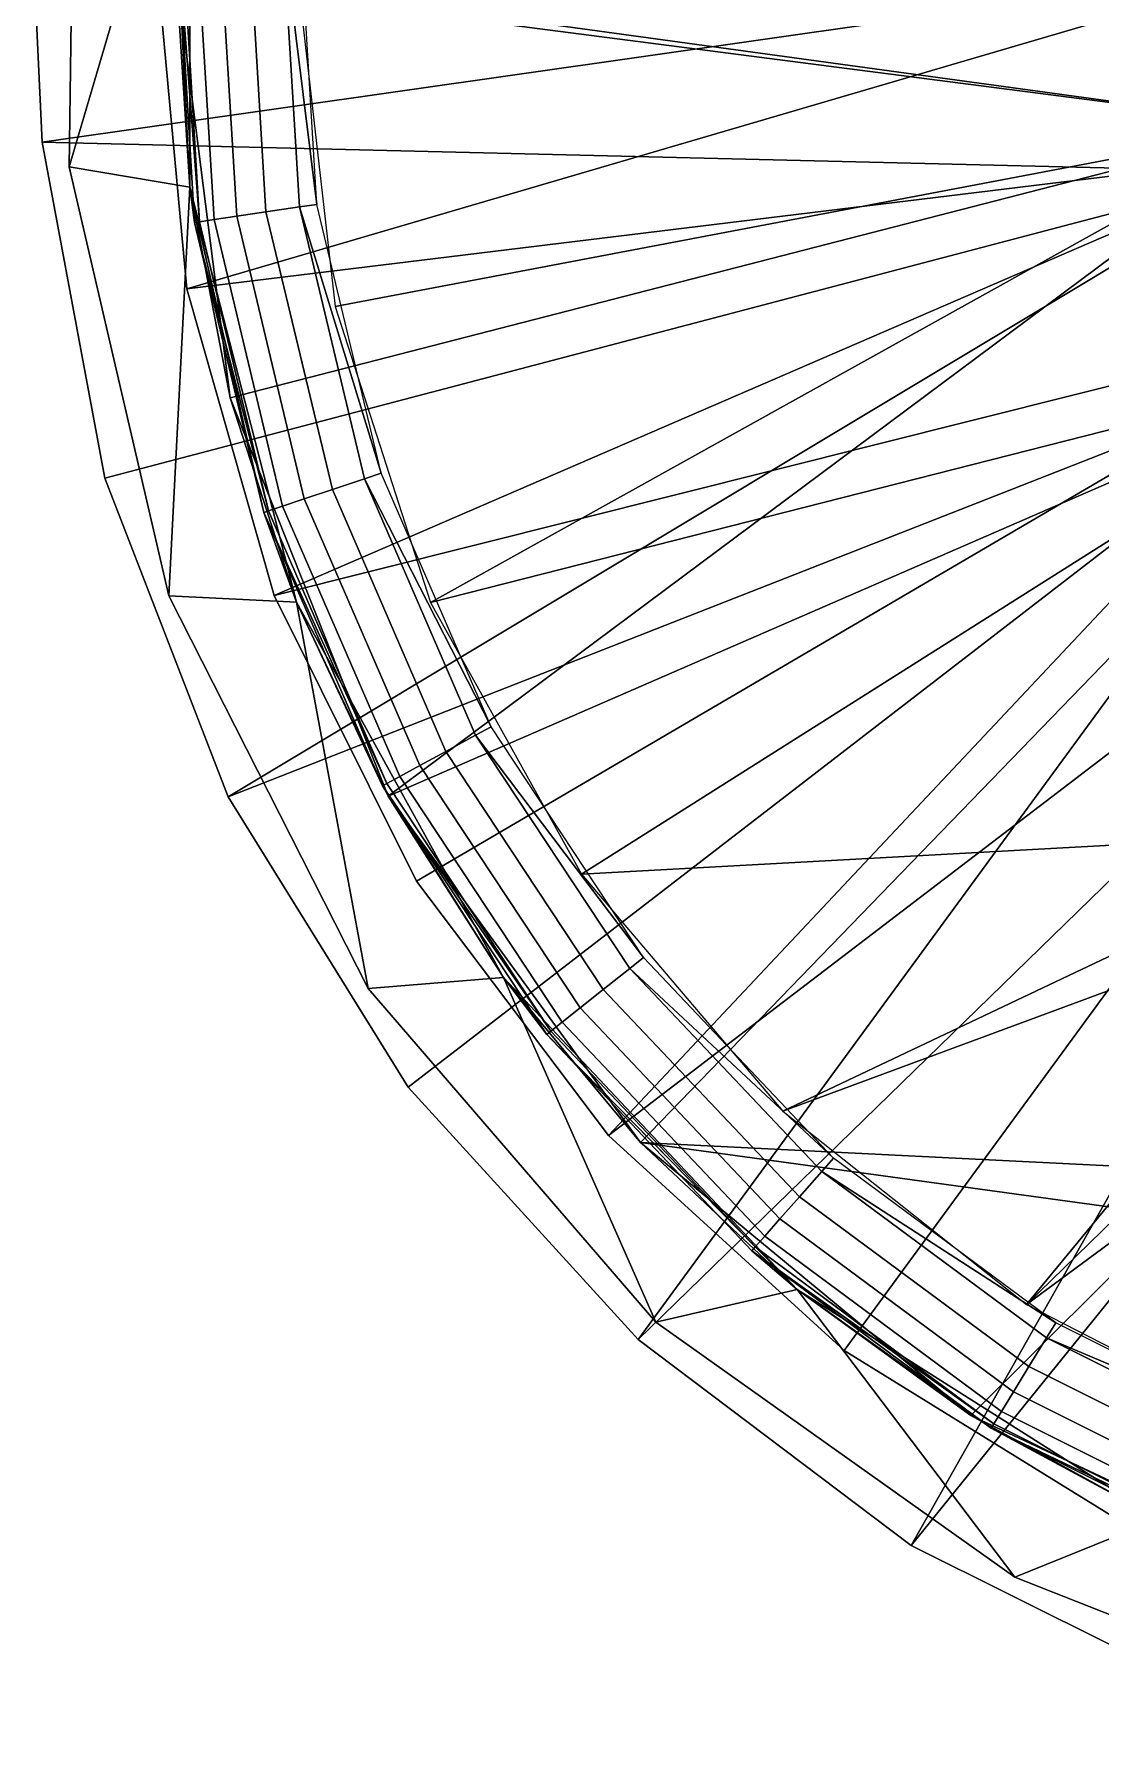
# Model space of a CAD drawing. Header units: metres. Extents: x -15 to 23.6, y -15 to 18.9.
# Drawn here: x -15 to -6.36, y -14.32 to -0.51 of the extents above; entities that cross this region are included whole.
import ezdxf

# ---------------------------------------------------------------- set-up
doc = ezdxf.new("R2010")
doc.units = ezdxf.units.M

msp = doc.modelspace()

# ---------------------------------------------------------------- linework, layer by layer
at = {"layer": 'MABUCHIRS_385withencoder', "color": 251}
for points in [[(-13.7422, 1.72469, 12.9), (-14.7151, -1.58271, 12.9), (-14.6663, 1.98485, 12.9)], [(-14.6663, 1.98485, 32.9), (-14.7151, -1.58271, 32.9), (-13.7422, 1.72469, 32.9)], [(-14.6663, 1.98485, 32.9), (-14.6663, 1.98485, 12.9), (-14.7151, -1.58271, 12.9)], [(-14.7151, -1.58271, 32.9), (-14.6663, 1.98485, 32.9), (-14.7151, -1.58271, 12.9)], [(-13.7422, 1.72469, 12.9), (-13.7394, -1.74704, 12.9), (-14.7151, -1.58271, 12.9)], [(-14.7151, -1.58271, 32.9), (-13.7394, -1.74704, 32.9), (-13.7422, 1.72469, 32.9)], [(-13.7394, -1.74704, 12.9), (-13.7422, 1.72469, 12.9), (-13.85, -0.011268)], [(-13.7394, -1.74704, 32.9), (-13.8449, 0.375451, 36.8), (-13.7422, 1.72469, 32.9)], [(-13.85, -0.011268), (-4.93066, 0.829833), (-4.8419, -1.24739)], [(-4.8419, -1.24739, 37.8), (-4.93066, 0.829833, 37.8), (-12.8482, -0.212292, 37.8)], [(-13.7394, -1.74704, 32.9), (-13.6998, -2.0344, 36.8), (-13.8449, 0.375451, 36.8)], [(-13.6998, -2.0344, 36.8), (-13.6597, -2.02845, 37.0817), (-13.8449, 0.375451, 36.8)], [(-13.6597, -2.02845, 37.0817), (-13.8044, 0.374353, 37.0817), (-13.8449, 0.375451, 36.8)], [(-13.5427, -2.01108, 37.3406), (-13.6862, 0.371148, 37.3406), (-13.8044, 0.374353, 37.0817), (-13.6597, -2.02845, 37.0817)], [(-13.5427, -2.01108, 37.3406), (-13.3584, -1.9837, 37.5558), (-13.4999, 0.366095, 37.5558), (-13.6862, 0.371148, 37.3406)], [(-13.2605, 0.359604, 37.7096), (-13.4999, 0.366095, 37.5558), (-13.3584, -1.9837, 37.5558), (-13.1215, -1.94853, 37.7096)], [(-13.1215, -1.94853, 37.7096), (-12.8514, -1.90841, 37.7898), (-12.9875, 0.3522, 37.7898), (-13.2605, 0.359604, 37.7096)], [(-12.8514, -1.90841, 37.7898), (-12.7106, -1.88751, 37.8), (-12.9875, 0.3522, 37.7898)], [(-12.9875, 0.3522, 37.7898), (-12.7106, -1.88751, 37.8), (-12.8453, 0.348342, 37.8)], [(-13.4121, -3.45527), (-13.85, -0.011268), (-4.8419, -1.24739)], [(-13.7394, -1.74704, 12.9), (-13.85, -0.011268), (-13.4121, -3.45527)], [(-12.56, -2.71478, 37.8), (-4.8419, -1.24739, 37.8), (-12.8482, -0.212292, 37.8)], [(-13.4121, -3.45527), (-4.8419, -1.24739), (-12.1314, -6.68216)], [(-12.56, -2.71478, 37.8), (-11.789, -5.11294, 37.8), (-4.8419, -1.24739, 37.8)], [(-4.8419, -1.24739), (-3.91594, -3.10893), (-12.1314, -6.68216)], [(-11.789, -5.11294, 37.8), (-3.91594, -3.10893, 37.8), (-4.8419, -1.24739, 37.8)], [(-14.7151, -1.58271, 12.9), (-13.7394, -1.74704, 12.9), (-13.9088, -5.05828, 12.9)], [(-14.7151, -1.58271, 32.9), (-13.9088, -5.05828, 32.9), (-13.7394, -1.74704, 32.9)], [(-14.7151, -1.58271, 32.9), (-14.7151, -1.58271, 12.9), (-13.9088, -5.05828, 12.9)], [(-13.9088, -5.05828, 32.9), (-14.7151, -1.58271, 32.9), (-13.9088, -5.05828, 12.9)], [(-13.9088, -5.05828, 12.9), (-13.7394, -1.74704, 12.9), (-12.8733, -5.109, 12.9)], [(-13.9088, -5.05828, 32.9), (-12.8733, -5.109, 32.9), (-13.7394, -1.74704, 32.9)], [(-13.1384, -4.38243, 36.8), (-13.6998, -2.0344, 36.8), (-13.7394, -1.74704, 32.9)], [(-12.8733, -5.109, 32.9), (-13.1384, -4.38243, 36.8), (-13.7394, -1.74704, 32.9)], [(-12.8733, -5.109, 12.9), (-13.7394, -1.74704, 12.9), (-13.4121, -3.45527)], [(-12.5838, -4.19745, 37.7096), (-12.3248, -4.11104, 37.7898), (-12.8514, -1.90841, 37.7898), (-13.1215, -1.94853, 37.7096)], [(-12.1898, -4.06601, 37.8), (-12.7106, -1.88751, 37.8), (-12.8514, -1.90841, 37.7898)], [(-12.3248, -4.11104, 37.7898), (-12.1898, -4.06601, 37.8), (-12.8514, -1.90841, 37.7898)], [(-13.6998, -2.0344, 36.8), (-13.0999, -4.36961, 37.0817), (-13.6597, -2.02845, 37.0817)], [(-13.6998, -2.0344, 36.8), (-13.1384, -4.38243, 36.8), (-13.0999, -4.36961, 37.0817)], [(-13.6597, -2.02845, 37.0817), (-13.0999, -4.36961, 37.0817), (-12.9878, -4.3322, 37.3406), (-13.5427, -2.01108, 37.3406)], [(-12.9878, -4.3322, 37.3406), (-12.811, -4.27322, 37.5558), (-13.3584, -1.9837, 37.5558), (-13.5427, -2.01108, 37.3406)], [(-13.3584, -1.9837, 37.5558), (-12.811, -4.27322, 37.5558), (-12.5838, -4.19745, 37.7096), (-13.1215, -1.94853, 37.7096)], [(-12.1314, -6.68216), (-3.91594, -3.10893), (-10.0885, -9.48919)], [(-11.789, -5.11294, 37.8), (-10.565, -7.31462, 37.8), (-3.91594, -3.10893, 37.8)], [(-10.565, -7.31462, 37.8), (-4.14804, -6.96303, 37.8), (-3.91594, -3.10893, 37.8)], [(-10.0885, -9.48919), (-3.91594, -3.10893), (-5.63566, -9.7085)], [(-12.8733, -5.109, 12.9), (-13.4121, -3.45527), (-12.1314, -6.68216)], [(-11.4236, -6.18876, 37.7898), (-12.3248, -4.11104, 37.7898), (-12.5838, -4.19745, 37.7096), (-11.6638, -6.31884, 37.7096)], [(-11.2985, -6.12097, 37.8), (-12.1898, -4.06601, 37.8), (-12.3248, -4.11104, 37.7898)], [(-11.2985, -6.12097, 37.8), (-12.3248, -4.11104, 37.7898), (-11.4236, -6.18876, 37.7898)], [(-12.811, -4.27322, 37.5558), (-12.9878, -4.3322, 37.3406), (-12.0382, -6.52169, 37.3406), (-11.8743, -6.4329, 37.5558)], [(-11.8743, -6.4329, 37.5558), (-11.6638, -6.31884, 37.7096), (-12.5838, -4.19745, 37.7096), (-12.811, -4.27322, 37.5558)], [(-13.0999, -4.36961, 37.0817), (-13.1384, -4.38243, 36.8), (-12.1422, -6.57801, 37.0817)], [(-12.8733, -5.109, 32.9), (-12.1778, -6.5973, 36.8), (-13.1384, -4.38243, 36.8)], [(-13.1384, -4.38243, 36.8), (-12.1778, -6.5973, 36.8), (-12.1422, -6.57801, 37.0817)], [(-12.1422, -6.57801, 37.0817), (-12.0382, -6.52169, 37.3406), (-12.9878, -4.3322, 37.3406), (-13.0999, -4.36961, 37.0817)], [(-12.2941, -8.23988, 12.9), (-13.9088, -5.05828, 12.9), (-12.8733, -5.109, 12.9)], [(-13.9088, -5.05828, 32.9), (-12.2941, -8.23988, 32.9), (-12.8733, -5.109, 32.9)], [(-13.9088, -5.05828, 32.9), (-13.9088, -5.05828, 12.9), (-12.2941, -8.23988, 12.9)], [(-12.2941, -8.23988, 32.9), (-13.9088, -5.05828, 32.9), (-12.2941, -8.23988, 12.9)], [(-12.8733, -5.109, 32.9), (-11.1983, -8.14994, 32.9), (-12.1778, -6.5973, 36.8)], [(-12.2941, -8.23988, 12.9), (-12.8733, -5.109, 12.9), (-11.1983, -8.14994, 12.9)], [(-12.2941, -8.23988, 32.9), (-11.1983, -8.14994, 32.9), (-12.8733, -5.109, 32.9)], [(-11.1983, -8.14994, 12.9), (-12.8733, -5.109, 12.9), (-12.1314, -6.68216)], [(-11.6638, -6.31884, 37.7096), (-10.3893, -8.24824, 37.7096), (-10.1754, -8.07843, 37.7898), (-11.4236, -6.18876, 37.7898)], [(-11.2985, -6.12097, 37.8), (-11.4236, -6.18876, 37.7898), (-10.064, -7.98994, 37.8)], [(-11.4236, -6.18876, 37.7898), (-10.1754, -8.07843, 37.7898), (-10.064, -7.98994, 37.8)], [(-10.5768, -8.39712, 37.5558), (-10.3893, -8.24824, 37.7096), (-11.6638, -6.31884, 37.7096), (-11.8743, -6.4329, 37.5558)], [(-10.7228, -8.51302, 37.3406), (-10.5768, -8.39712, 37.5558), (-11.8743, -6.4329, 37.5558), (-12.0382, -6.52169, 37.3406)], [(-12.1422, -6.57801, 37.0817), (-12.1778, -6.5973, 36.8), (-10.8154, -8.58654, 37.0817)], [(-12.1778, -6.5973, 36.8), (-11.1983, -8.14994, 32.9), (-10.8472, -8.61172, 36.8)], [(-10.8154, -8.58654, 37.0817), (-12.1778, -6.5973, 36.8), (-10.8472, -8.61172, 36.8)], [(-12.0382, -6.52169, 37.3406), (-12.1422, -6.57801, 37.0817), (-10.8154, -8.58654, 37.0817), (-10.7228, -8.51302, 37.3406)], [(-11.1983, -8.14994, 12.9), (-12.1314, -6.68216), (-10.0885, -9.48919)], [(-10.565, -7.31462, 37.8), (-8.93497, -9.2352, 37.8), (-4.14804, -6.96303, 37.8)], [(-8.93497, -9.2352, 37.8), (-4.23776, -7.4961, 37.8), (-4.14804, -6.96303, 37.8)], [(-8.93497, -9.2352, 37.8), (-6.96159, -10.8009, 37.8), (-4.23776, -7.4961, 37.8)], [(-6.96159, -10.8009, 37.8), (-4.1029, -8.01958, 37.8), (-4.23776, -7.4961, 37.8)], [(-10.1754, -8.07843, 37.7898), (-8.52363, -9.61614, 37.8), (-10.064, -7.98994, 37.8)], [(-8.79918, -9.92702, 37.7096), (-8.61803, -9.72264, 37.7898), (-10.1754, -8.07843, 37.7898), (-10.3893, -8.24824, 37.7096)], [(-8.61803, -9.72264, 37.7898), (-8.52363, -9.61614, 37.8), (-10.1754, -8.07843, 37.7898)], [(-3.76678, -8.44295, 37.8), (-4.1029, -8.01958, 37.8), (-6.96159, -10.8009, 37.8)], [(-9.96491, -10.9426, 12.9), (-12.2941, -8.23988, 12.9), (-11.1983, -8.14994, 12.9)], [(-12.2941, -8.23988, 32.9), (-9.96491, -10.9426, 32.9), (-11.1983, -8.14994, 32.9)], [(-12.2941, -8.23988, 32.9), (-12.2941, -8.23988, 12.9), (-9.96491, -10.9426, 12.9)], [(-9.96491, -10.9426, 32.9), (-12.2941, -8.23988, 32.9), (-9.96491, -10.9426, 12.9)], [(-10.8472, -8.61172, 36.8), (-11.1983, -8.14994, 32.9), (-8.81964, -10.6788, 32.9)], [(-9.96491, -10.9426, 12.9), (-11.1983, -8.14994, 12.9), (-8.81964, -10.6788, 12.9)], [(-9.96491, -10.9426, 32.9), (-8.81964, -10.6788, 32.9), (-11.1983, -8.14994, 32.9)], [(-8.81964, -10.6788, 12.9), (-11.1983, -8.14994, 12.9), (-10.0885, -9.48919)], [(-10.3893, -8.24824, 37.7096), (-10.5768, -8.39712, 37.5558), (-8.95801, -10.1062, 37.5558), (-8.79918, -9.92702, 37.7096)], [(-9.08165, -10.2457, 37.3406), (-8.95801, -10.1062, 37.5558), (-10.5768, -8.39712, 37.5558), (-10.7228, -8.51302, 37.3406)], [(-9.08165, -10.2457, 37.3406), (-10.7228, -8.51302, 37.3406), (-10.8154, -8.58654, 37.0817), (-9.16008, -10.3342, 37.0817)], [(-3.76678, -8.44295, 37.8), (-6.96159, -10.8009, 37.8), (-4.72068, -11.9515, 37.8)], [(-9.16008, -10.3342, 37.0817), (-10.8154, -8.58654, 37.0817), (-10.8472, -8.61172, 36.8)], [(-9.18695, -10.3645, 36.8), (-10.8472, -8.61172, 36.8), (-8.81964, -10.6788, 32.9)], [(-9.18695, -10.3645, 36.8), (-9.16008, -10.3342, 37.0817), (-10.8472, -8.61172, 36.8)], [(-5.78261, -10.0805), (-10.0885, -9.48919), (-5.63566, -9.7085)], [(-5.78261, -10.0805), (-7.41168, -11.7), (-10.0885, -9.48919)], [(-8.81964, -10.6788, 12.9), (-10.0885, -9.48919), (-7.41168, -11.7)], [(-6.72431, -10.9502, 37.8), (-8.52363, -9.61614, 37.8), (-8.61803, -9.72264, 37.7898)], [(-6.9417, -11.3042, 37.7096), (-6.79878, -11.0714, 37.7898), (-8.61803, -9.72264, 37.7898), (-8.79918, -9.92702, 37.7096)], [(-6.79878, -11.0714, 37.7898), (-6.72431, -10.9502, 37.8), (-8.61803, -9.72264, 37.7898)], [(-8.95801, -10.1062, 37.5558), (-7.067, -11.5082, 37.5558), (-6.9417, -11.3042, 37.7096), (-8.79918, -9.92702, 37.7096)], [(-5.78261, -10.0805), (-4.26917, -13.1756), (-7.41168, -11.7)], [(-7.16453, -11.667, 37.3406), (-7.067, -11.5082, 37.5558), (-8.95801, -10.1062, 37.5558), (-9.08165, -10.2457, 37.3406)], [(-9.18695, -10.3645, 36.8), (-7.22641, -11.7678, 37.0817), (-9.16008, -10.3342, 37.0817)], [(-9.16008, -10.3342, 37.0817), (-7.22641, -11.7678, 37.0817), (-7.16453, -11.667, 37.3406), (-9.08165, -10.2457, 37.3406)], [(-9.18695, -10.3645, 36.8), (-8.81964, -10.6788, 32.9), (-7.2476, -11.8023, 36.8)], [(-9.18695, -10.3645, 36.8), (-7.2476, -11.8023, 36.8), (-7.22641, -11.7678, 37.0817)], [(-7.05661, -13.0094, 12.9), (-9.96491, -10.9426, 12.9), (-8.81964, -10.6788, 12.9)], [(-9.96491, -10.9426, 32.9), (-7.05661, -13.0094, 32.9), (-8.81964, -10.6788, 32.9)], [(-8.81964, -10.6788, 32.9), (-5.88685, -12.5366, 32.9), (-7.2476, -11.8023, 36.8)], [(-7.05661, -13.0094, 12.9), (-8.81964, -10.6788, 12.9), (-5.88685, -12.5366, 12.9)], [(-7.05661, -13.0094, 32.9), (-5.88685, -12.5366, 32.9), (-8.81964, -10.6788, 32.9)], [(-5.88685, -12.5366, 12.9), (-8.81964, -10.6788, 12.9), (-7.41168, -11.7)], [(-9.96491, -10.9426, 32.9), (-9.96491, -10.9426, 12.9), (-7.05661, -13.0094, 12.9)], [(-7.05661, -13.0094, 32.9), (-9.96491, -10.9426, 32.9), (-7.05661, -13.0094, 12.9)], [(-4.72068, -11.9515, 37.8), (-6.72431, -10.9502, 37.8), (-6.79878, -11.0714, 37.7898)], [(-4.77296, -12.0838, 37.7898), (-6.79878, -11.0714, 37.7898), (-6.9417, -11.3042, 37.7096), (-4.87329, -12.3378, 37.7096)], [(-4.72068, -11.9515, 37.8), (-6.79878, -11.0714, 37.7898), (-4.77296, -12.0838, 37.7898)], [(-4.96125, -12.5605, 37.5558), (-4.87329, -12.3378, 37.7096), (-6.9417, -11.3042, 37.7096), (-7.067, -11.5082, 37.5558)], [(-7.067, -11.5082, 37.5558), (-7.16453, -11.667, 37.3406), (-5.02973, -12.7339, 37.3406), (-4.96125, -12.5605, 37.5558)], [(-5.88685, -12.5366, 12.9), (-7.41168, -11.7), (-4.26917, -13.1756)], [(-5.07317, -12.8439, 37.0817), (-5.02973, -12.7339, 37.3406), (-7.16453, -11.667, 37.3406), (-7.22641, -11.7678, 37.0817)], [(-7.22641, -11.7678, 37.0817), (-7.2476, -11.8023, 36.8), (-5.07317, -12.8439, 37.0817)], [(-7.2476, -11.8023, 36.8), (-5.88685, -12.5366, 32.9), (-5.08805, -12.8815, 36.8)], [(-7.2476, -11.8023, 36.8), (-5.08805, -12.8815, 36.8), (-5.07317, -12.8439, 37.0817)], [(-3.7382, -14.3201, 12.9), (-7.05661, -13.0094, 12.9), (-5.88685, -12.5366, 12.9)], [(-7.05661, -13.0094, 32.9), (-3.7382, -14.3201, 32.9), (-5.88685, -12.5366, 32.9)], [(-7.05661, -13.0094, 32.9), (-7.05661, -13.0094, 12.9), (-3.7382, -14.3201, 12.9)], [(-3.7382, -14.3201, 32.9), (-7.05661, -13.0094, 32.9), (-3.7382, -14.3201, 12.9)]]:
    msp.add_3dface(points, dxfattribs=at)
at = {"layer": 'MABUCHIRS_385withencoder', "color": 74}
for points in [[(-14.936, -1.38403, -3.64), (-14.936, -1.38403, -2.14), (-15, 0, -3.64)], [(-14.936, -1.38403, -2.14), (-15, 0, -2.14), (-15, 0, -3.64)], [(-15, 0, -3.64), (-5.25, 0, -3.64), (-14.936, -1.38403, -3.64)], [(-15, 0, -2.14), (-14.936, -1.38403, -2.14), (-5.25, 0, -2.14)], [(-4.99305, -1.62234, -3.64), (-14.936, -1.38403, -3.64), (-5.25, 0, -3.64)], [(-14.936, -1.38403, -2.14), (-4.99305, -1.62234, -2.14), (-5.25, 0, -2.14)], [(-14.4274, -4.10494, -3.64), (-14.4274, -4.10494, -2.14), (-14.936, -1.38403, -2.14)], [(-14.936, -1.38403, -3.64), (-14.4274, -4.10494, -3.64), (-14.936, -1.38403, -2.14)], [(-14.4274, -4.10494, -3.64), (-14.936, -1.38403, -3.64), (-4.99305, -1.62234, -3.64)], [(-14.4274, -4.10494, -2.14), (-4.99305, -1.62234, -2.14), (-14.936, -1.38403, -2.14)], [(-13.4274, -6.68608, -3.64), (-14.4274, -4.10494, -3.64), (-4.99305, -1.62234, -3.64)], [(-13.4274, -6.68608, -2.14), (-4.99305, -1.62234, -2.14), (-14.4274, -4.10494, -2.14)], [(-4.24734, -3.08587, -3.64), (-13.4274, -6.68608, -3.64), (-4.99305, -1.62234, -3.64)], [(-4.24734, -3.08587, -2.14), (-4.99305, -1.62234, -2.14), (-13.4274, -6.68608, -2.14)], [(-4.24734, -3.08587, -3.64), (-11.9703, -9.03952, -3.64), (-13.4274, -6.68608, -3.64)], [(-11.9703, -9.03952, -2.14), (-4.24734, -3.08587, -2.14), (-13.4274, -6.68608, -2.14)], [(-4.24734, -3.08587, -3.64), (-10.1054, -11.0851, -3.64), (-11.9703, -9.03952, -3.64)], [(-11.9703, -9.03952, -2.14), (-10.1054, -11.0851, -2.14), (-4.24734, -3.08587, -2.14)], [(-4.24734, -3.08587, -3.64), (-3.08587, -4.24734, -3.64), (-10.1054, -11.0851, -3.64)], [(-10.1054, -11.0851, -2.14), (-3.08587, -4.24734, -2.14), (-4.24734, -3.08587, -2.14)], [(-13.4274, -6.68608, -3.64), (-13.4274, -6.68608, -2.14), (-14.4274, -4.10494, -2.14)], [(-14.4274, -4.10494, -3.64), (-13.4274, -6.68608, -3.64), (-14.4274, -4.10494, -2.14)], [(-10.1054, -11.0851, -3.64), (-3.08587, -4.24734, -3.64), (-7.89648, -12.7533, -3.64)], [(-7.89648, -12.7533, -2.14), (-3.08587, -4.24734, -2.14), (-10.1054, -11.0851, -2.14)], [(-7.89648, -12.7533, -3.64), (-3.08587, -4.24734, -3.64), (-1.62234, -4.99305, -3.64)], [(-1.62234, -4.99305, -2.14), (-3.08587, -4.24734, -2.14), (-7.89648, -12.7533, -2.14)], [(-5.41862, -13.9871, -3.64), (-7.89648, -12.7533, -3.64), (-1.62234, -4.99305, -3.64)], [(-5.41862, -13.9871, -2.14), (-1.62234, -4.99305, -2.14), (-7.89648, -12.7533, -2.14)], [(-11.9703, -9.03952, -3.64), (-11.9703, -9.03952, -2.14), (-13.4274, -6.68608, -2.14)], [(-13.4274, -6.68608, -3.64), (-11.9703, -9.03952, -3.64), (-13.4274, -6.68608, -2.14)], [(-10.1054, -11.0851, -3.64), (-10.1054, -11.0851, -2.14), (-11.9703, -9.03952, -2.14)], [(-11.9703, -9.03952, -3.64), (-10.1054, -11.0851, -3.64), (-11.9703, -9.03952, -2.14)], [(-7.89648, -12.7533, -3.64), (-7.89648, -12.7533, -2.14), (-10.1054, -11.0851, -2.14)], [(-10.1054, -11.0851, -3.64), (-7.89648, -12.7533, -3.64), (-10.1054, -11.0851, -2.14)], [(-5.41862, -13.9871, -3.64), (-5.41862, -13.9871, -2.14), (-7.89648, -12.7533, -2.14)], [(-7.89648, -12.7533, -3.64), (-5.41862, -13.9871, -3.64), (-7.89648, -12.7533, -2.14)]]:
    msp.add_3dface(points, dxfattribs=at)
at = {"layer": 'MABUCHIRS_385withencoder', "color": 250}
for points in [[(-14, 0, -8.5), (-14, 0, -8.7), (-13.7616, -2.57249, -8.7)], [(-13.7616, -2.57249, -8.5), (-14, 0, -8.5), (-13.7616, -2.57249, -8.7)], [(-5, 0, -8.7), (-13.7616, -2.57249, -8.7), (-14, 0, -8.7)], [(-13.7616, -2.57249, -8.5), (-5, 0, -8.5), (-14, 0, -8.5)], [(-5, 0, -8.7), (-4.77786, -1.47378, -8.7), (-13.7616, -2.57249, -8.7)], [(-13.7616, -2.57249, -8.5), (-4.77786, -1.47378, -8.5), (-5, 0, -8.5)], [(-4.77786, -1.47378, -8.7), (-13.0546, -5.05738, -8.7), (-13.7616, -2.57249, -8.7)], [(-13.7616, -2.57249, -8.5), (-13.0546, -5.05738, -8.5), (-4.77786, -1.47378, -8.5)], [(-4.77786, -1.47378, -8.7), (-4.13119, -2.8166, -8.7), (-13.0546, -5.05738, -8.7)], [(-4.77786, -1.47378, -8.5), (-13.0546, -5.05738, -8.5), (-4.13119, -2.8166, -8.5)], [(-13.7616, -2.57249, -8.5), (-13.7616, -2.57249, -8.7), (-13.0546, -5.05738, -8.7)], [(-13.0546, -5.05738, -8.5), (-13.7616, -2.57249, -8.5), (-13.0546, -5.05738, -8.7)], [(-4.13119, -2.8166, -8.7), (-11.903, -7.37005, -8.7), (-13.0546, -5.05738, -8.7)], [(-4.13119, -2.8166, -8.5), (-13.0546, -5.05738, -8.5), (-11.903, -7.37005, -8.5)], [(-10.3461, -9.43174, -8.7), (-11.903, -7.37005, -8.7), (-4.13119, -2.8166, -8.7)], [(-10.3461, -9.43174, -8.5), (-4.13119, -2.8166, -8.5), (-11.903, -7.37005, -8.5)], [(-10.3461, -9.43174, -8.7), (-4.13119, -2.8166, -8.7), (-3.11745, -3.90916, -8.7)], [(-10.3461, -9.43174, -8.5), (-3.11745, -3.90916, -8.5), (-4.13119, -2.8166, -8.5)], [(-10.3461, -9.43174, -8.7), (-3.11745, -3.90916, -8.7), (-8.43688, -11.1722, -8.7)], [(-10.3461, -9.43174, -8.5), (-8.43688, -11.1722, -8.5), (-3.11745, -3.90916, -8.5)], [(-3.11745, -3.90916, -8.7), (-6.24034, -12.5323, -8.7), (-8.43688, -11.1722, -8.7)], [(-3.11745, -3.90916, -8.5), (-8.43688, -11.1722, -8.5), (-6.24034, -12.5323, -8.5)], [(-13.0546, -5.05738, -8.5), (-13.0546, -5.05738, -8.7), (-11.903, -7.37005, -8.7)], [(-11.903, -7.37005, -8.5), (-13.0546, -5.05738, -8.5), (-11.903, -7.37005, -8.7)], [(-11.903, -7.37005, -8.5), (-11.903, -7.37005, -8.7), (-10.3461, -9.43174, -8.7)], [(-10.3461, -9.43174, -8.5), (-11.903, -7.37005, -8.5), (-10.3461, -9.43174, -8.7)], [(-10.3461, -9.43174, -8.5), (-10.3461, -9.43174, -8.7), (-8.43688, -11.1722, -8.7)], [(-8.43688, -11.1722, -8.5), (-10.3461, -9.43174, -8.5), (-8.43688, -11.1722, -8.7)], [(-8.43688, -11.1722, -8.5), (-8.43688, -11.1722, -8.7), (-6.24034, -12.5323, -8.7)], [(-6.24034, -12.5323, -8.5), (-8.43688, -11.1722, -8.5), (-6.24034, -12.5323, -8.7)]]:
    msp.add_3dface(points, dxfattribs=at)

doc.saveas('drawing.dxf')
